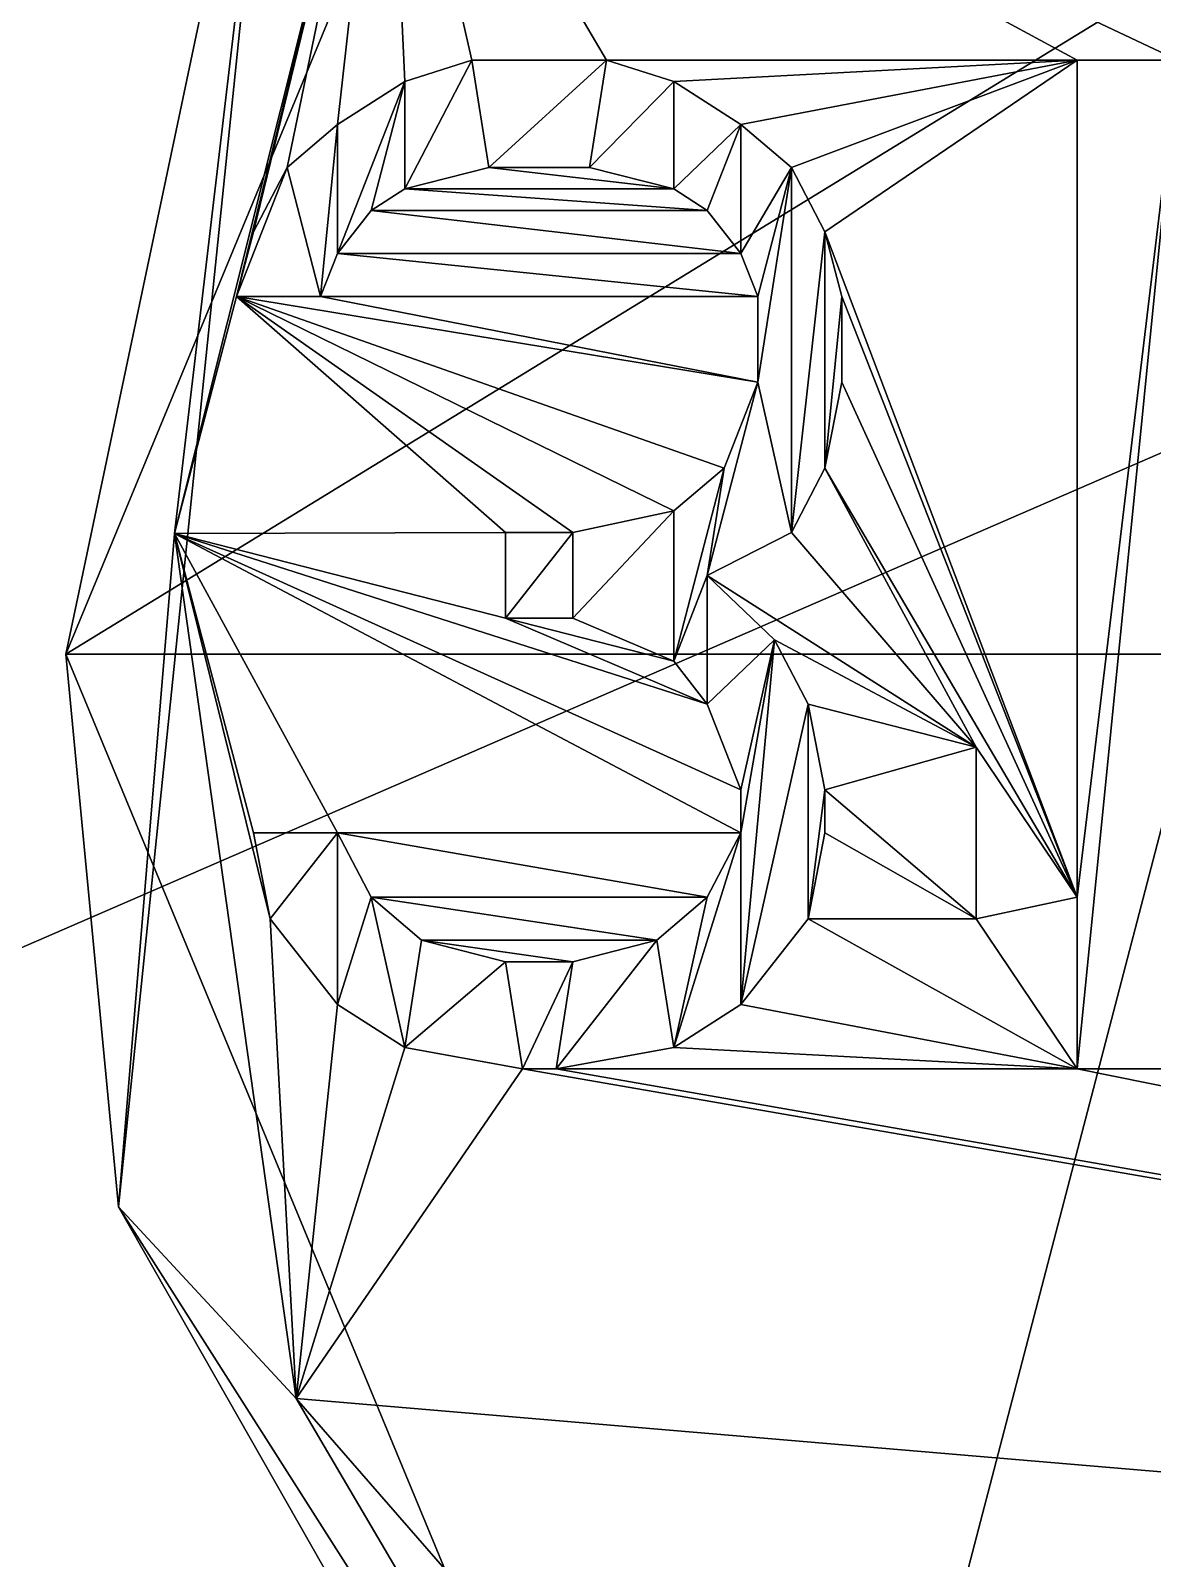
# Model space of a CAD drawing. Header units: millimetres. Extents: x -228 to 228, y -204 to 237.
# Drawn here: x 32.975 to 34.143, y 69.073 to 70.663 of the extents above; entities that cross this region are included whole.
import ezdxf

# ---------------------------------------------------------------- set-up
doc = ezdxf.new("R2010")
doc.units = ezdxf.units.MM
doc.header["$LTSCALE"] = 127.314815
for name, color, linetype in [('3522', 7, 'CONTINUOUS'), ('3711', 7, 'CONTINUOUS'), ('3712', 7, 'CONTINUOUS'), ('3814', 7, 'CONTINUOUS'), ('3815', 7, 'CONTINUOUS'), ('3893', 7, 'CONTINUOUS'), ('3990', 7, 'CONTINUOUS'), ('3991', 7, 'CONTINUOUS'), ('3992', 7, 'CONTINUOUS'), ('3993', 7, 'CONTINUOUS'), ('3994', 7, 'CONTINUOUS'), ('3995', 7, 'CONTINUOUS'), ('3996', 7, 'CONTINUOUS'), ('3997', 7, 'CONTINUOUS'), ('3998', 7, 'CONTINUOUS'), ('3999', 7, 'CONTINUOUS'), ('4000', 7, 'CONTINUOUS'), ('4001', 7, 'CONTINUOUS'), ('4002', 7, 'CONTINUOUS'), ('4003', 7, 'CONTINUOUS'), ('4004', 7, 'CONTINUOUS'), ('4005', 7, 'CONTINUOUS'), ('4006', 7, 'CONTINUOUS'), ('4007', 7, 'CONTINUOUS'), ('4008', 7, 'CONTINUOUS'), ('4009', 7, 'CONTINUOUS'), ('4010', 7, 'CONTINUOUS'), ('4011', 7, 'CONTINUOUS'), ('4012', 7, 'CONTINUOUS'), ('4013', 7, 'CONTINUOUS'), ('4014', 7, 'CONTINUOUS'), ('4015', 7, 'CONTINUOUS'), ('4016', 7, 'CONTINUOUS'), ('4017', 7, 'CONTINUOUS'), ('4018', 7, 'CONTINUOUS'), ('4019', 7, 'CONTINUOUS'), ('4020', 7, 'CONTINUOUS'), ('4021', 7, 'CONTINUOUS'), ('4022', 7, 'CONTINUOUS'), ('4023', 7, 'CONTINUOUS'), ('4024', 7, 'CONTINUOUS'), ('4025', 7, 'CONTINUOUS'), ('4026', 7, 'CONTINUOUS'), ('4027', 7, 'CONTINUOUS'), ('4028', 7, 'CONTINUOUS'), ('4029', 7, 'CONTINUOUS'), ('4030', 7, 'CONTINUOUS'), ('4031', 7, 'CONTINUOUS'), ('4032', 7, 'CONTINUOUS'), ('4033', 7, 'CONTINUOUS'), ('4034', 7, 'CONTINUOUS'), ('4035', 7, 'CONTINUOUS'), ('4036', 7, 'CONTINUOUS'), ('4037', 7, 'CONTINUOUS'), ('4038', 7, 'CONTINUOUS'), ('4039', 7, 'CONTINUOUS'), ('4040', 7, 'CONTINUOUS'), ('4041', 7, 'CONTINUOUS'), ('4042', 7, 'CONTINUOUS'), ('4043', 7, 'CONTINUOUS'), ('4044', 7, 'CONTINUOUS'), ('4045', 7, 'CONTINUOUS'), ('4046', 7, 'CONTINUOUS'), ('4048', 7, 'CONTINUOUS'), ('4049', 7, 'CONTINUOUS'), ('4050', 7, 'CONTINUOUS'), ('4051', 7, 'CONTINUOUS'), ('4052', 7, 'CONTINUOUS'), ('4053', 7, 'CONTINUOUS'), ('5002', 7, 'CONTINUOUS'), ('5009', 7, 'CONTINUOUS'), ('5278', 7, 'CONTINUOUS')]:
    doc.layers.add(name, color=color, linetype=linetype)

msp = doc.modelspace()

# ---------------------------------------------------------------- linework, layer by layer
at = {"layer": '3522', "color": 5, "linetype": 'Continuous'}
for points in [[(46.4997, 80.5405, 1035.99), (65.7609, 65.7609, 1035.99), (30.7, 78.6011, 1035.99), (46.4997, 80.5405, 1035.99)], [(65.7609, 65.7609, 1035.99), (31.2124, 78.0886, 1035.99), (30.7, 78.6011, 1035.99), (65.7609, 65.7609, 1035.99)], [(65.7609, 65.7609, 1035.99), (31.4, 77.3886, 1035.99), (31.2124, 78.0886, 1035.99), (65.7609, 65.7609, 1035.99)], [(65.7609, 65.7609, 1035.99), (31.2124, 76.6886, 1035.99), (31.4, 77.3886, 1035.99), (65.7609, 65.7609, 1035.99)], [(65.7609, 65.7609, 1035.99), (30.7, 76.1762, 1035.99), (31.2124, 76.6886, 1035.99), (65.7609, 65.7609, 1035.99)], [(29.3, 76.1762, 1035.99), (65.7609, 65.7609, 1035.99), (24.7553, 61.1815, 1035.99), (29.3, 76.1762, 1035.99)], [(65.7609, 65.7609, 1035.99), (29.3, 76.1762, 1035.99), (30, 75.9886, 1035.99), (65.7609, 65.7609, 1035.99)], [(65.7609, 65.7609, 1035.99), (30, 75.9886, 1035.99), (30.7, 76.1762, 1035.99), (65.7609, 65.7609, 1035.99)]]:
    msp.add_3dface(points, dxfattribs=at)
at = {"layer": '3711', "color": 31, "linetype": 'Continuous', "true_color": 0xffba87}
for points in [[(33.7409, 71.7734, 1081.19), (33.0122, 70.0143, 1081.19), (34.8499, 71.14, 1081.19), (33.7409, 71.7734, 1081.19)], [(34.8499, 71.14, 1081.19), (33.0122, 70.0143, 1081.19), (34.2, 70.0143, 1081.19), (34.8499, 71.14, 1081.19)], [(33.0122, 70.0143, 1081.19), (33.7409, 68.2552, 1081.19), (34.2, 70.0143, 1081.19), (33.0122, 70.0143, 1081.19)], [(34.2, 70.0143, 1081.19), (33.7409, 68.2552, 1081.19), (34.8499, 68.8885, 1081.19), (34.2, 70.0143, 1081.19)]]:
    msp.add_3dface(points, dxfattribs=at)
at = {"layer": '3712', "color": 31, "linetype": 'Continuous', "true_color": 0xffba87}
for points in [[(33.1255, 70.1397, 1073.49), (33.3461, 71.0215, 1073.49), (33.19, 70.3866, 1073.49), (33.1255, 70.1397, 1073.49)], [(33.19, 70.3866, 1073.49), (33.3461, 71.0215, 1073.49), (33.2075, 70.4537, 1073.49), (33.19, 70.3866, 1073.49)], [(33.2075, 70.4537, 1073.49), (33.3461, 71.0215, 1073.49), (33.2425, 70.5207, 1073.49), (33.2075, 70.4537, 1073.49)], [(33.2425, 70.5207, 1073.49), (33.3461, 71.0215, 1073.49), (33.295, 70.5654, 1073.49), (33.2425, 70.5207, 1073.49)], [(33.295, 70.5654, 1073.49), (33.3461, 71.0215, 1073.49), (33.365, 70.6101, 1073.49), (33.295, 70.5654, 1073.49)], [(33.3461, 71.0215, 1073.49), (37.6628, 71.0024, 1073.49), (37.915, 70.6324, 1073.49), (33.3461, 71.0215, 1073.49)], [(33.365, 70.6101, 1073.49), (33.3461, 71.0215, 1073.49), (33.435, 70.6324, 1073.49), (33.365, 70.6101, 1073.49)], [(33.435, 70.6324, 1073.49), (33.3461, 71.0215, 1073.49), (33.575, 70.6324, 1073.49), (33.435, 70.6324, 1073.49)], [(33.575, 70.6324, 1073.49), (33.3461, 71.0215, 1073.49), (34.065, 70.6324, 1073.49), (33.575, 70.6324, 1073.49)], [(33.3461, 71.0215, 1073.49), (34.17, 70.6324, 1073.49), (34.065, 70.6324, 1073.49), (33.3461, 71.0215, 1073.49)], [(34.17, 70.6324, 1073.49), (33.3461, 71.0215, 1073.49), (34.59, 70.6324, 1073.49), (34.17, 70.6324, 1073.49)], [(34.59, 70.6324, 1073.49), (33.3461, 71.0215, 1073.49), (34.6775, 70.6324, 1073.49), (34.59, 70.6324, 1073.49)], [(34.6775, 70.6324, 1073.49), (33.3461, 71.0215, 1073.49), (35.395, 70.6324, 1073.49), (34.6775, 70.6324, 1073.49)], [(35.395, 70.6324, 1073.49), (33.3461, 71.0215, 1073.49), (36.1125, 70.6324, 1073.49), (35.395, 70.6324, 1073.49)], [(36.1125, 70.6324, 1073.49), (33.3461, 71.0215, 1073.49), (36.2175, 70.6324, 1073.49), (36.1125, 70.6324, 1073.49)], [(36.2175, 70.6324, 1073.49), (33.3461, 71.0215, 1073.49), (36.9, 70.6324, 1073.49), (36.2175, 70.6324, 1073.49)], [(36.9, 70.6324, 1073.49), (33.3461, 71.0215, 1073.49), (36.97, 70.6324, 1073.49), (36.9, 70.6324, 1073.49)], [(36.97, 70.6324, 1073.49), (33.3461, 71.0215, 1073.49), (37.81, 70.6324, 1073.49), (36.97, 70.6324, 1073.49)], [(37.81, 70.6324, 1073.49), (33.3461, 71.0215, 1073.49), (37.915, 70.6324, 1073.49), (37.81, 70.6324, 1073.49)], [(33.645, 70.6101, 1073.49), (33.575, 70.6324, 1073.49), (34.065, 70.6324, 1073.49), (33.645, 70.6101, 1073.49)], [(33.715, 70.5654, 1073.49), (33.645, 70.6101, 1073.49), (34.065, 70.6324, 1073.49), (33.715, 70.5654, 1073.49)], [(33.7675, 70.5207, 1073.49), (33.715, 70.5654, 1073.49), (34.065, 70.6324, 1073.49), (33.7675, 70.5207, 1073.49)], [(33.8025, 70.4537, 1073.49), (33.7675, 70.5207, 1073.49), (34.065, 70.6324, 1073.49), (33.8025, 70.4537, 1073.49)], [(34.065, 69.7611, 1073.49), (33.8025, 70.4537, 1073.49), (34.065, 70.6324, 1073.49), (34.065, 69.7611, 1073.49)], [(33.4525, 70.5207, 1073.49), (33.645, 70.4984, 1073.49), (33.365, 70.4984, 1073.49), (33.4525, 70.5207, 1073.49)], [(33.5575, 70.5207, 1073.49), (33.645, 70.4984, 1073.49), (33.4525, 70.5207, 1073.49), (33.5575, 70.5207, 1073.49)], [(33.365, 70.4984, 1073.49), (33.68, 70.476, 1073.49), (33.33, 70.476, 1073.49), (33.365, 70.4984, 1073.49)], [(33.645, 70.4984, 1073.49), (33.68, 70.476, 1073.49), (33.365, 70.4984, 1073.49), (33.645, 70.4984, 1073.49)], [(33.33, 70.476, 1073.49), (33.715, 70.4313, 1073.49), (33.295, 70.4313, 1073.49), (33.33, 70.476, 1073.49)], [(33.68, 70.476, 1073.49), (33.715, 70.4313, 1073.49), (33.33, 70.476, 1073.49), (33.68, 70.476, 1073.49)], [(33.82, 70.3866, 1073.49), (33.8025, 70.4537, 1073.49), (34.065, 69.7611, 1073.49), (33.82, 70.3866, 1073.49)], [(33.295, 70.4313, 1073.49), (33.7325, 70.3866, 1073.49), (33.2775, 70.3866, 1073.49), (33.295, 70.4313, 1073.49)], [(33.715, 70.4313, 1073.49), (33.7325, 70.3866, 1073.49), (33.295, 70.4313, 1073.49), (33.715, 70.4313, 1073.49)], [(33.47, 70.1409, 1073.49), (33.1255, 70.1397, 1073.49), (33.19, 70.3866, 1073.49), (33.47, 70.1409, 1073.49)], [(33.54, 70.1409, 1073.49), (33.47, 70.1409, 1073.49), (33.19, 70.3866, 1073.49), (33.54, 70.1409, 1073.49)], [(33.645, 70.1632, 1073.49), (33.54, 70.1409, 1073.49), (33.19, 70.3866, 1073.49), (33.645, 70.1632, 1073.49)], [(33.6975, 70.2079, 1073.49), (33.645, 70.1632, 1073.49), (33.19, 70.3866, 1073.49), (33.6975, 70.2079, 1073.49)], [(33.7325, 70.2973, 1073.49), (33.6975, 70.2079, 1073.49), (33.19, 70.3866, 1073.49), (33.7325, 70.2973, 1073.49)], [(33.2775, 70.3866, 1073.49), (33.7325, 70.2973, 1073.49), (33.19, 70.3866, 1073.49), (33.2775, 70.3866, 1073.49)], [(33.7325, 70.3866, 1073.49), (33.7325, 70.2973, 1073.49), (33.2775, 70.3866, 1073.49), (33.7325, 70.3866, 1073.49)], [(33.82, 70.2973, 1073.49), (33.82, 70.3866, 1073.49), (34.065, 69.7611, 1073.49), (33.82, 70.2973, 1073.49)], [(33.8025, 70.2079, 1073.49), (33.82, 70.2973, 1073.49), (34.065, 69.7611, 1073.49), (33.8025, 70.2079, 1073.49)], [(33.7675, 70.1409, 1073.49), (33.8025, 70.2079, 1073.49), (33.96, 69.9175, 1073.49), (33.7675, 70.1409, 1073.49)], [(33.96, 69.9175, 1073.49), (33.8025, 70.2079, 1073.49), (34.065, 69.7611, 1073.49), (33.96, 69.9175, 1073.49)], [(33.47, 70.0515, 1073.49), (33.1255, 70.1397, 1073.49), (33.47, 70.1409, 1073.49), (33.47, 70.0515, 1073.49)], [(33.2521, 69.2393, 1073.49), (33.1255, 70.1397, 1073.49), (33.225, 69.7388, 1073.49), (33.2521, 69.2393, 1073.49)], [(33.225, 69.7388, 1073.49), (33.1255, 70.1397, 1073.49), (33.2075, 69.8281, 1073.49), (33.225, 69.7388, 1073.49)], [(33.2075, 69.8281, 1073.49), (33.1255, 70.1397, 1073.49), (33.295, 69.8281, 1073.49), (33.2075, 69.8281, 1073.49)], [(33.295, 69.8281, 1073.49), (33.1255, 70.1397, 1073.49), (33.715, 69.8281, 1073.49), (33.295, 69.8281, 1073.49)], [(33.715, 69.8281, 1073.49), (33.1255, 70.1397, 1073.49), (33.715, 69.8728, 1073.49), (33.715, 69.8281, 1073.49)], [(33.715, 69.8728, 1073.49), (33.1255, 70.1397, 1073.49), (33.68, 69.9622, 1073.49), (33.715, 69.8728, 1073.49)], [(33.68, 69.9622, 1073.49), (33.1255, 70.1397, 1073.49), (33.47, 70.0515, 1073.49), (33.68, 69.9622, 1073.49)], [(33.68, 70.0962, 1073.49), (33.7675, 70.1409, 1073.49), (33.96, 69.9175, 1073.49), (33.68, 70.0962, 1073.49)], [(33.75, 70.0292, 1073.49), (33.68, 70.0962, 1073.49), (33.96, 69.9175, 1073.49), (33.75, 70.0292, 1073.49)], [(33.645, 70.0069, 1073.49), (33.68, 69.9622, 1073.49), (33.47, 70.0515, 1073.49), (33.645, 70.0069, 1073.49)], [(33.54, 70.0515, 1073.49), (33.645, 70.0069, 1073.49), (33.47, 70.0515, 1073.49), (33.54, 70.0515, 1073.49)], [(33.785, 69.9622, 1073.49), (33.75, 70.0292, 1073.49), (33.96, 69.9175, 1073.49), (33.785, 69.9622, 1073.49)], [(33.8025, 69.8728, 1073.49), (33.785, 69.9622, 1073.49), (33.96, 69.9175, 1073.49), (33.8025, 69.8728, 1073.49)], [(33.96, 69.7388, 1073.49), (33.8025, 69.8728, 1073.49), (33.96, 69.9175, 1073.49), (33.96, 69.7388, 1073.49)], [(33.8025, 69.8281, 1073.49), (33.8025, 69.8728, 1073.49), (33.96, 69.7388, 1073.49), (33.8025, 69.8281, 1073.49)], [(33.33, 69.7611, 1073.49), (33.295, 69.8281, 1073.49), (33.68, 69.7611, 1073.49), (33.33, 69.7611, 1073.49)], [(33.68, 69.7611, 1073.49), (33.295, 69.8281, 1073.49), (33.715, 69.8281, 1073.49), (33.68, 69.7611, 1073.49)], [(33.785, 69.7388, 1073.49), (33.8025, 69.8281, 1073.49), (33.96, 69.7388, 1073.49), (33.785, 69.7388, 1073.49)], [(33.3825, 69.7164, 1073.49), (33.33, 69.7611, 1073.49), (33.6275, 69.7164, 1073.49), (33.3825, 69.7164, 1073.49)], [(33.6275, 69.7164, 1073.49), (33.33, 69.7611, 1073.49), (33.68, 69.7611, 1073.49), (33.6275, 69.7164, 1073.49)], [(33.295, 69.6494, 1073.49), (33.2521, 69.2393, 1073.49), (33.225, 69.7388, 1073.49), (33.295, 69.6494, 1073.49)], [(33.715, 69.6494, 1073.49), (33.785, 69.7388, 1073.49), (34.065, 69.5824, 1073.49), (33.715, 69.6494, 1073.49)], [(34.065, 69.5824, 1073.49), (33.785, 69.7388, 1073.49), (33.96, 69.7388, 1073.49), (34.065, 69.5824, 1073.49)], [(33.47, 69.6941, 1073.49), (33.3825, 69.7164, 1073.49), (33.54, 69.6941, 1073.49), (33.47, 69.6941, 1073.49)], [(33.54, 69.6941, 1073.49), (33.3825, 69.7164, 1073.49), (33.6275, 69.7164, 1073.49), (33.54, 69.6941, 1073.49)], [(33.365, 69.6047, 1073.49), (33.2521, 69.2393, 1073.49), (33.295, 69.6494, 1073.49), (33.365, 69.6047, 1073.49)], [(33.645, 69.6047, 1073.49), (33.715, 69.6494, 1073.49), (34.065, 69.5824, 1073.49), (33.645, 69.6047, 1073.49)], [(33.4875, 69.5824, 1073.49), (33.2521, 69.2393, 1073.49), (33.365, 69.6047, 1073.49), (33.4875, 69.5824, 1073.49)], [(33.5225, 69.5824, 1073.49), (33.645, 69.6047, 1073.49), (34.065, 69.5824, 1073.49), (33.5225, 69.5824, 1073.49)], [(37.5855, 68.872, 1073.49), (33.2521, 69.2393, 1073.49), (33.4875, 69.5824, 1073.49), (37.5855, 68.872, 1073.49)], [(33.5225, 69.5824, 1073.49), (37.5855, 68.872, 1073.49), (33.4875, 69.5824, 1073.49), (33.5225, 69.5824, 1073.49)], [(37.5855, 68.872, 1073.49), (33.5225, 69.5824, 1073.49), (34.065, 69.5824, 1073.49), (37.5855, 68.872, 1073.49)], [(34.17, 69.5824, 1073.49), (37.5855, 68.872, 1073.49), (34.065, 69.5824, 1073.49), (34.17, 69.5824, 1073.49)], [(37.5855, 68.872, 1073.49), (34.4245, 67.8936, 1073.49), (33.2521, 69.2393, 1073.49), (37.5855, 68.872, 1073.49)]]:
    msp.add_3dface(points, dxfattribs=at)
at = {"layer": '3814', "color": 31, "linetype": 'Continuous', "true_color": 0xffba87}
for points in [[(33.2354, 71.0733, 1080.49), (33.1255, 70.1397, 1073.49), (33.0671, 69.439, 1080.49), (33.2354, 71.0733, 1080.49)], [(33.3461, 71.0215, 1073.49), (33.1255, 70.1397, 1073.49), (33.2354, 71.0733, 1080.49), (33.3461, 71.0215, 1073.49)], [(33.1255, 70.1397, 1073.49), (33.2521, 69.2393, 1073.49), (33.0671, 69.439, 1080.49), (33.1255, 70.1397, 1073.49)], [(33.0671, 69.439, 1080.49), (33.2521, 69.2393, 1073.49), (33.9483, 68.0541, 1080.49), (33.0671, 69.439, 1080.49)], [(33.2521, 69.2393, 1073.49), (34.4245, 67.8936, 1073.49), (33.9483, 68.0541, 1080.49), (33.2521, 69.2393, 1073.49)]]:
    msp.add_3dface(points, dxfattribs=at)
at = {"layer": '3815', "color": 31, "linetype": 'Continuous', "true_color": 0xffba87}
for points in [[(33.2354, 71.0733, 1080.49), (33.0122, 70.0143, 1081.19), (33.7409, 71.7734, 1081.19), (33.2354, 71.0733, 1080.49)], [(33.2354, 71.0733, 1080.49), (33.0671, 69.439, 1080.49), (33.0122, 70.0143, 1081.19), (33.2354, 71.0733, 1080.49)], [(33.0671, 69.439, 1080.49), (33.7409, 68.2552, 1081.19), (33.0122, 70.0143, 1081.19), (33.0671, 69.439, 1080.49)], [(33.0671, 69.439, 1080.49), (33.9483, 68.0541, 1080.49), (33.7409, 68.2552, 1081.19), (33.0671, 69.439, 1080.49)]]:
    msp.add_3dface(points, dxfattribs=at)
at = {"layer": '3893', "color": 31, "linetype": 'Continuous', "true_color": 0xffba87}
for points in [[(33.365, 70.6101, 1073.34), (33.435, 70.6324, 1073.34), (33.365, 70.4984, 1073.34), (33.365, 70.6101, 1073.34)], [(33.365, 70.4984, 1073.34), (33.435, 70.6324, 1073.34), (33.4525, 70.5207, 1073.34), (33.365, 70.4984, 1073.34)], [(33.435, 70.6324, 1073.34), (33.575, 70.6324, 1073.34), (33.4525, 70.5207, 1073.34), (33.435, 70.6324, 1073.34)], [(33.4525, 70.5207, 1073.34), (33.575, 70.6324, 1073.34), (33.5575, 70.5207, 1073.34), (33.4525, 70.5207, 1073.34)], [(33.575, 70.6324, 1073.34), (33.645, 70.6101, 1073.34), (33.5575, 70.5207, 1073.34), (33.575, 70.6324, 1073.34)], [(34.065, 70.6324, 1073.34), (34.17, 70.6324, 1073.34), (34.065, 69.7611, 1073.34), (34.065, 70.6324, 1073.34)], [(34.065, 69.7611, 1073.34), (34.17, 70.6324, 1073.34), (34.065, 69.5824, 1073.34), (34.065, 69.7611, 1073.34)], [(34.065, 69.5824, 1073.34), (34.17, 70.6324, 1073.34), (34.17, 69.5824, 1073.34), (34.065, 69.5824, 1073.34)], [(33.295, 70.5654, 1073.34), (33.365, 70.6101, 1073.34), (33.295, 70.4313, 1073.34), (33.295, 70.5654, 1073.34)], [(33.295, 70.4313, 1073.34), (33.365, 70.6101, 1073.34), (33.33, 70.476, 1073.34), (33.295, 70.4313, 1073.34)], [(33.33, 70.476, 1073.34), (33.365, 70.6101, 1073.34), (33.365, 70.4984, 1073.34), (33.33, 70.476, 1073.34)], [(33.5575, 70.5207, 1073.34), (33.645, 70.6101, 1073.34), (33.645, 70.4984, 1073.34), (33.5575, 70.5207, 1073.34)], [(33.645, 70.6101, 1073.34), (33.715, 70.5654, 1073.34), (33.645, 70.4984, 1073.34), (33.645, 70.6101, 1073.34)], [(33.2425, 70.5207, 1073.34), (33.295, 70.5654, 1073.34), (33.2775, 70.3866, 1073.34), (33.2425, 70.5207, 1073.34)], [(33.2775, 70.3866, 1073.34), (33.295, 70.5654, 1073.34), (33.295, 70.4313, 1073.34), (33.2775, 70.3866, 1073.34)], [(33.645, 70.4984, 1073.34), (33.715, 70.5654, 1073.34), (33.68, 70.476, 1073.34), (33.645, 70.4984, 1073.34)], [(33.68, 70.476, 1073.34), (33.715, 70.5654, 1073.34), (33.715, 70.4313, 1073.34), (33.68, 70.476, 1073.34)], [(33.715, 70.5654, 1073.34), (33.7675, 70.5207, 1073.34), (33.715, 70.4313, 1073.34), (33.715, 70.5654, 1073.34)], [(33.2075, 70.4537, 1073.34), (33.2425, 70.5207, 1073.34), (33.19, 70.3866, 1073.34), (33.2075, 70.4537, 1073.34)], [(33.19, 70.3866, 1073.34), (33.2425, 70.5207, 1073.34), (33.2775, 70.3866, 1073.34), (33.19, 70.3866, 1073.34)], [(33.715, 70.4313, 1073.34), (33.7675, 70.5207, 1073.34), (33.7325, 70.3866, 1073.34), (33.715, 70.4313, 1073.34)], [(33.7325, 70.3866, 1073.34), (33.7675, 70.5207, 1073.34), (33.7325, 70.2973, 1073.34), (33.7325, 70.3866, 1073.34)], [(33.7325, 70.2973, 1073.34), (33.7675, 70.5207, 1073.34), (33.7675, 70.1409, 1073.34), (33.7325, 70.2973, 1073.34)], [(33.7675, 70.1409, 1073.34), (33.7675, 70.5207, 1073.34), (33.8025, 70.4537, 1073.34), (33.7675, 70.1409, 1073.34)], [(33.8025, 70.2079, 1073.34), (33.7675, 70.1409, 1073.34), (33.8025, 70.4537, 1073.34), (33.8025, 70.2079, 1073.34)], [(33.82, 70.3866, 1073.34), (33.8025, 70.2079, 1073.34), (33.8025, 70.4537, 1073.34), (33.82, 70.3866, 1073.34)], [(33.82, 70.2973, 1073.34), (33.8025, 70.2079, 1073.34), (33.82, 70.3866, 1073.34), (33.82, 70.2973, 1073.34)], [(33.6975, 70.2079, 1073.34), (33.7325, 70.2973, 1073.34), (33.68, 70.0962, 1073.34), (33.6975, 70.2079, 1073.34)], [(33.68, 70.0962, 1073.34), (33.7325, 70.2973, 1073.34), (33.7675, 70.1409, 1073.34), (33.68, 70.0962, 1073.34)], [(33.645, 70.1632, 1073.34), (33.6975, 70.2079, 1073.34), (33.645, 70.0069, 1073.34), (33.645, 70.1632, 1073.34)], [(33.645, 70.0069, 1073.34), (33.6975, 70.2079, 1073.34), (33.68, 70.0962, 1073.34), (33.645, 70.0069, 1073.34)], [(33.54, 70.1409, 1073.34), (33.645, 70.1632, 1073.34), (33.54, 70.0515, 1073.34), (33.54, 70.1409, 1073.34)], [(33.54, 70.0515, 1073.34), (33.645, 70.1632, 1073.34), (33.645, 70.0069, 1073.34), (33.54, 70.0515, 1073.34)], [(33.47, 70.1409, 1073.34), (33.54, 70.1409, 1073.34), (33.47, 70.0515, 1073.34), (33.47, 70.1409, 1073.34)], [(33.47, 70.0515, 1073.34), (33.54, 70.1409, 1073.34), (33.54, 70.0515, 1073.34), (33.47, 70.0515, 1073.34)], [(33.68, 69.9622, 1073.34), (33.645, 70.0069, 1073.34), (33.68, 70.0962, 1073.34), (33.68, 69.9622, 1073.34)], [(33.75, 70.0292, 1073.34), (33.68, 69.9622, 1073.34), (33.68, 70.0962, 1073.34), (33.75, 70.0292, 1073.34)], [(33.715, 69.8728, 1073.34), (33.68, 69.9622, 1073.34), (33.75, 70.0292, 1073.34), (33.715, 69.8728, 1073.34)], [(33.715, 69.8281, 1073.34), (33.715, 69.8728, 1073.34), (33.75, 70.0292, 1073.34), (33.715, 69.8281, 1073.34)], [(33.715, 69.6494, 1073.34), (33.715, 69.8281, 1073.34), (33.75, 70.0292, 1073.34), (33.715, 69.6494, 1073.34)], [(33.785, 69.9622, 1073.34), (33.715, 69.6494, 1073.34), (33.75, 70.0292, 1073.34), (33.785, 69.9622, 1073.34)], [(33.785, 69.7388, 1073.34), (33.715, 69.6494, 1073.34), (33.785, 69.9622, 1073.34), (33.785, 69.7388, 1073.34)], [(33.8025, 69.8728, 1073.34), (33.785, 69.7388, 1073.34), (33.785, 69.9622, 1073.34), (33.8025, 69.8728, 1073.34)], [(33.96, 69.9175, 1073.34), (34.065, 69.7611, 1073.34), (33.96, 69.7388, 1073.34), (33.96, 69.9175, 1073.34)], [(33.8025, 69.8281, 1073.34), (33.785, 69.7388, 1073.34), (33.8025, 69.8728, 1073.34), (33.8025, 69.8281, 1073.34)], [(33.2075, 69.8281, 1073.34), (33.295, 69.8281, 1073.34), (33.225, 69.7388, 1073.34), (33.2075, 69.8281, 1073.34)], [(33.225, 69.7388, 1073.34), (33.295, 69.8281, 1073.34), (33.295, 69.6494, 1073.34), (33.225, 69.7388, 1073.34)], [(33.295, 69.8281, 1073.34), (33.33, 69.7611, 1073.34), (33.295, 69.6494, 1073.34), (33.295, 69.8281, 1073.34)], [(33.68, 69.7611, 1073.34), (33.715, 69.8281, 1073.34), (33.645, 69.6047, 1073.34), (33.68, 69.7611, 1073.34)], [(33.645, 69.6047, 1073.34), (33.715, 69.8281, 1073.34), (33.715, 69.6494, 1073.34), (33.645, 69.6047, 1073.34)], [(33.295, 69.6494, 1073.34), (33.33, 69.7611, 1073.34), (33.365, 69.6047, 1073.34), (33.295, 69.6494, 1073.34)], [(33.33, 69.7611, 1073.34), (33.3825, 69.7164, 1073.34), (33.365, 69.6047, 1073.34), (33.33, 69.7611, 1073.34)], [(33.6275, 69.7164, 1073.34), (33.68, 69.7611, 1073.34), (33.645, 69.6047, 1073.34), (33.6275, 69.7164, 1073.34)], [(33.96, 69.7388, 1073.34), (34.065, 69.7611, 1073.34), (34.065, 69.5824, 1073.34), (33.96, 69.7388, 1073.34)], [(33.3825, 69.7164, 1073.34), (33.47, 69.6941, 1073.34), (33.365, 69.6047, 1073.34), (33.3825, 69.7164, 1073.34)], [(33.54, 69.6941, 1073.34), (33.6275, 69.7164, 1073.34), (33.5225, 69.5824, 1073.34), (33.54, 69.6941, 1073.34)], [(33.5225, 69.5824, 1073.34), (33.6275, 69.7164, 1073.34), (33.645, 69.6047, 1073.34), (33.5225, 69.5824, 1073.34)], [(33.365, 69.6047, 1073.34), (33.47, 69.6941, 1073.34), (33.4875, 69.5824, 1073.34), (33.365, 69.6047, 1073.34)], [(33.47, 69.6941, 1073.34), (33.54, 69.6941, 1073.34), (33.4875, 69.5824, 1073.34), (33.47, 69.6941, 1073.34)], [(33.4875, 69.5824, 1073.34), (33.54, 69.6941, 1073.34), (33.5225, 69.5824, 1073.34), (33.4875, 69.5824, 1073.34)]]:
    msp.add_3dface(points, dxfattribs=at)
at = {"layer": '3990', "color": 31, "linetype": 'Continuous', "true_color": 0xffba87}
for points in [[(33.7675, 70.5207, 1073.49), (33.8025, 70.4537, 1073.49), (33.8025, 70.4537, 1073.34), (33.7675, 70.5207, 1073.49)], [(33.7675, 70.5207, 1073.34), (33.7675, 70.5207, 1073.49), (33.8025, 70.4537, 1073.34), (33.7675, 70.5207, 1073.34)]]:
    msp.add_3dface(points, dxfattribs=at)
at = {"layer": '3991', "color": 31, "linetype": 'Continuous', "true_color": 0xffba87}
for points in [[(33.8025, 70.4537, 1073.49), (33.82, 70.3866, 1073.49), (33.82, 70.3866, 1073.34), (33.8025, 70.4537, 1073.49)], [(33.8025, 70.4537, 1073.49), (33.82, 70.3866, 1073.34), (33.8025, 70.4537, 1073.34), (33.8025, 70.4537, 1073.49)]]:
    msp.add_3dface(points, dxfattribs=at)
at = {"layer": '3992', "color": 31, "linetype": 'Continuous', "true_color": 0xffba87}
for points in [[(33.82, 70.3866, 1073.49), (33.82, 70.2973, 1073.49), (33.82, 70.2973, 1073.34), (33.82, 70.3866, 1073.49)], [(33.82, 70.3866, 1073.49), (33.82, 70.2973, 1073.34), (33.82, 70.3866, 1073.34), (33.82, 70.3866, 1073.49)]]:
    msp.add_3dface(points, dxfattribs=at)
at = {"layer": '3993', "color": 31, "linetype": 'Continuous', "true_color": 0xffba87}
for points in [[(33.82, 70.2973, 1073.49), (33.8025, 70.2079, 1073.49), (33.8025, 70.2079, 1073.34), (33.82, 70.2973, 1073.49)], [(33.82, 70.2973, 1073.49), (33.8025, 70.2079, 1073.34), (33.82, 70.2973, 1073.34), (33.82, 70.2973, 1073.49)]]:
    msp.add_3dface(points, dxfattribs=at)
at = {"layer": '3994', "color": 31, "linetype": 'Continuous', "true_color": 0xffba87}
for points in [[(33.8025, 70.2079, 1073.49), (33.7675, 70.1409, 1073.49), (33.7675, 70.1409, 1073.34), (33.8025, 70.2079, 1073.49)], [(33.8025, 70.2079, 1073.49), (33.7675, 70.1409, 1073.34), (33.8025, 70.2079, 1073.34), (33.8025, 70.2079, 1073.49)]]:
    msp.add_3dface(points, dxfattribs=at)
at = {"layer": '3995', "color": 31, "linetype": 'Continuous', "true_color": 0xffba87}
for points in [[(33.7675, 70.1409, 1073.49), (33.68, 70.0962, 1073.49), (33.68, 70.0962, 1073.34), (33.7675, 70.1409, 1073.49)], [(33.7675, 70.1409, 1073.49), (33.68, 70.0962, 1073.34), (33.7675, 70.1409, 1073.34), (33.7675, 70.1409, 1073.49)]]:
    msp.add_3dface(points, dxfattribs=at)
at = {"layer": '3996', "color": 31, "linetype": 'Continuous', "true_color": 0xffba87}
for points in [[(33.68, 70.0962, 1073.49), (33.75, 70.0292, 1073.49), (33.75, 70.0292, 1073.34), (33.68, 70.0962, 1073.49)], [(33.68, 70.0962, 1073.49), (33.75, 70.0292, 1073.34), (33.68, 70.0962, 1073.34), (33.68, 70.0962, 1073.49)]]:
    msp.add_3dface(points, dxfattribs=at)
at = {"layer": '3997', "color": 31, "linetype": 'Continuous', "true_color": 0xffba87}
for points in [[(33.75, 70.0292, 1073.49), (33.785, 69.9622, 1073.49), (33.785, 69.9622, 1073.34), (33.75, 70.0292, 1073.49)], [(33.75, 70.0292, 1073.49), (33.785, 69.9622, 1073.34), (33.75, 70.0292, 1073.34), (33.75, 70.0292, 1073.49)]]:
    msp.add_3dface(points, dxfattribs=at)
at = {"layer": '3998', "color": 31, "linetype": 'Continuous', "true_color": 0xffba87}
for points in [[(33.785, 69.9622, 1073.49), (33.8025, 69.8728, 1073.49), (33.8025, 69.8728, 1073.34), (33.785, 69.9622, 1073.49)], [(33.785, 69.9622, 1073.49), (33.8025, 69.8728, 1073.34), (33.785, 69.9622, 1073.34), (33.785, 69.9622, 1073.49)]]:
    msp.add_3dface(points, dxfattribs=at)
at = {"layer": '3999', "color": 31, "linetype": 'Continuous', "true_color": 0xffba87}
for points in [[(33.8025, 69.8728, 1073.49), (33.8025, 69.8281, 1073.49), (33.8025, 69.8281, 1073.34), (33.8025, 69.8728, 1073.49)], [(33.8025, 69.8728, 1073.49), (33.8025, 69.8281, 1073.34), (33.8025, 69.8728, 1073.34), (33.8025, 69.8728, 1073.49)]]:
    msp.add_3dface(points, dxfattribs=at)
at = {"layer": '4000', "color": 31, "linetype": 'Continuous', "true_color": 0xffba87}
for points in [[(33.8025, 69.8281, 1073.49), (33.785, 69.7388, 1073.49), (33.785, 69.7388, 1073.34), (33.8025, 69.8281, 1073.49)], [(33.8025, 69.8281, 1073.49), (33.785, 69.7388, 1073.34), (33.8025, 69.8281, 1073.34), (33.8025, 69.8281, 1073.49)]]:
    msp.add_3dface(points, dxfattribs=at)
at = {"layer": '4001', "color": 31, "linetype": 'Continuous', "true_color": 0xffba87}
for points in [[(33.785, 69.7388, 1073.49), (33.715, 69.6494, 1073.49), (33.715, 69.6494, 1073.34), (33.785, 69.7388, 1073.49)], [(33.785, 69.7388, 1073.49), (33.715, 69.6494, 1073.34), (33.785, 69.7388, 1073.34), (33.785, 69.7388, 1073.49)]]:
    msp.add_3dface(points, dxfattribs=at)
at = {"layer": '4002', "color": 31, "linetype": 'Continuous', "true_color": 0xffba87}
for points in [[(33.715, 69.6494, 1073.49), (33.645, 69.6047, 1073.49), (33.645, 69.6047, 1073.34), (33.715, 69.6494, 1073.49)], [(33.715, 69.6494, 1073.49), (33.645, 69.6047, 1073.34), (33.715, 69.6494, 1073.34), (33.715, 69.6494, 1073.49)]]:
    msp.add_3dface(points, dxfattribs=at)
at = {"layer": '4003', "color": 31, "linetype": 'Continuous', "true_color": 0xffba87}
for points in [[(33.645, 69.6047, 1073.49), (33.5225, 69.5824, 1073.49), (33.5225, 69.5824, 1073.34), (33.645, 69.6047, 1073.49)], [(33.645, 69.6047, 1073.49), (33.5225, 69.5824, 1073.34), (33.645, 69.6047, 1073.34), (33.645, 69.6047, 1073.49)]]:
    msp.add_3dface(points, dxfattribs=at)
at = {"layer": '4004', "color": 31, "linetype": 'Continuous', "true_color": 0xffba87}
for points in [[(33.5225, 69.5824, 1073.49), (33.4875, 69.5824, 1073.49), (33.4875, 69.5824, 1073.34), (33.5225, 69.5824, 1073.49)], [(33.5225, 69.5824, 1073.49), (33.4875, 69.5824, 1073.34), (33.5225, 69.5824, 1073.34), (33.5225, 69.5824, 1073.49)]]:
    msp.add_3dface(points, dxfattribs=at)
at = {"layer": '4005', "color": 31, "linetype": 'Continuous', "true_color": 0xffba87}
for points in [[(33.4875, 69.5824, 1073.49), (33.365, 69.6047, 1073.49), (33.365, 69.6047, 1073.34), (33.4875, 69.5824, 1073.49)], [(33.4875, 69.5824, 1073.49), (33.365, 69.6047, 1073.34), (33.4875, 69.5824, 1073.34), (33.4875, 69.5824, 1073.49)]]:
    msp.add_3dface(points, dxfattribs=at)
at = {"layer": '4006', "color": 31, "linetype": 'Continuous', "true_color": 0xffba87}
for points in [[(33.365, 69.6047, 1073.49), (33.295, 69.6494, 1073.49), (33.295, 69.6494, 1073.34), (33.365, 69.6047, 1073.49)], [(33.365, 69.6047, 1073.49), (33.295, 69.6494, 1073.34), (33.365, 69.6047, 1073.34), (33.365, 69.6047, 1073.49)]]:
    msp.add_3dface(points, dxfattribs=at)
at = {"layer": '4007', "color": 31, "linetype": 'Continuous', "true_color": 0xffba87}
for points in [[(33.295, 69.6494, 1073.49), (33.225, 69.7388, 1073.49), (33.225, 69.7388, 1073.34), (33.295, 69.6494, 1073.49)], [(33.295, 69.6494, 1073.49), (33.225, 69.7388, 1073.34), (33.295, 69.6494, 1073.34), (33.295, 69.6494, 1073.49)]]:
    msp.add_3dface(points, dxfattribs=at)
at = {"layer": '4008', "color": 31, "linetype": 'Continuous', "true_color": 0xffba87}
for points in [[(33.225, 69.7388, 1073.49), (33.2075, 69.8281, 1073.49), (33.2075, 69.8281, 1073.34), (33.225, 69.7388, 1073.49)], [(33.225, 69.7388, 1073.49), (33.2075, 69.8281, 1073.34), (33.225, 69.7388, 1073.34), (33.225, 69.7388, 1073.49)]]:
    msp.add_3dface(points, dxfattribs=at)
at = {"layer": '4009', "color": 31, "linetype": 'Continuous', "true_color": 0xffba87}
for points in [[(33.2075, 69.8281, 1073.49), (33.295, 69.8281, 1073.49), (33.295, 69.8281, 1073.34), (33.2075, 69.8281, 1073.49)], [(33.2075, 69.8281, 1073.49), (33.295, 69.8281, 1073.34), (33.2075, 69.8281, 1073.34), (33.2075, 69.8281, 1073.49)]]:
    msp.add_3dface(points, dxfattribs=at)
at = {"layer": '4010', "color": 31, "linetype": 'Continuous', "true_color": 0xffba87}
for points in [[(33.295, 69.8281, 1073.49), (33.33, 69.7611, 1073.49), (33.33, 69.7611, 1073.34), (33.295, 69.8281, 1073.49)], [(33.295, 69.8281, 1073.49), (33.33, 69.7611, 1073.34), (33.295, 69.8281, 1073.34), (33.295, 69.8281, 1073.49)]]:
    msp.add_3dface(points, dxfattribs=at)
at = {"layer": '4011', "color": 31, "linetype": 'Continuous', "true_color": 0xffba87}
for points in [[(33.33, 69.7611, 1073.49), (33.3825, 69.7164, 1073.49), (33.3825, 69.7164, 1073.34), (33.33, 69.7611, 1073.49)], [(33.33, 69.7611, 1073.49), (33.3825, 69.7164, 1073.34), (33.33, 69.7611, 1073.34), (33.33, 69.7611, 1073.49)]]:
    msp.add_3dface(points, dxfattribs=at)
at = {"layer": '4012', "color": 31, "linetype": 'Continuous', "true_color": 0xffba87}
for points in [[(33.3825, 69.7164, 1073.49), (33.47, 69.6941, 1073.49), (33.47, 69.6941, 1073.34), (33.3825, 69.7164, 1073.49)], [(33.3825, 69.7164, 1073.49), (33.47, 69.6941, 1073.34), (33.3825, 69.7164, 1073.34), (33.3825, 69.7164, 1073.49)]]:
    msp.add_3dface(points, dxfattribs=at)
at = {"layer": '4013', "color": 31, "linetype": 'Continuous', "true_color": 0xffba87}
for points in [[(33.47, 69.6941, 1073.49), (33.54, 69.6941, 1073.49), (33.54, 69.6941, 1073.34), (33.47, 69.6941, 1073.49)], [(33.47, 69.6941, 1073.49), (33.54, 69.6941, 1073.34), (33.47, 69.6941, 1073.34), (33.47, 69.6941, 1073.49)]]:
    msp.add_3dface(points, dxfattribs=at)
at = {"layer": '4014', "color": 31, "linetype": 'Continuous', "true_color": 0xffba87}
for points in [[(33.54, 69.6941, 1073.49), (33.6275, 69.7164, 1073.49), (33.6275, 69.7164, 1073.34), (33.54, 69.6941, 1073.49)], [(33.54, 69.6941, 1073.49), (33.6275, 69.7164, 1073.34), (33.54, 69.6941, 1073.34), (33.54, 69.6941, 1073.49)]]:
    msp.add_3dface(points, dxfattribs=at)
at = {"layer": '4015', "color": 31, "linetype": 'Continuous', "true_color": 0xffba87}
for points in [[(33.6275, 69.7164, 1073.49), (33.68, 69.7611, 1073.49), (33.68, 69.7611, 1073.34), (33.6275, 69.7164, 1073.49)], [(33.6275, 69.7164, 1073.49), (33.68, 69.7611, 1073.34), (33.6275, 69.7164, 1073.34), (33.6275, 69.7164, 1073.49)]]:
    msp.add_3dface(points, dxfattribs=at)
at = {"layer": '4016', "color": 31, "linetype": 'Continuous', "true_color": 0xffba87}
for points in [[(33.68, 69.7611, 1073.49), (33.715, 69.8281, 1073.49), (33.715, 69.8281, 1073.34), (33.68, 69.7611, 1073.49)], [(33.68, 69.7611, 1073.49), (33.715, 69.8281, 1073.34), (33.68, 69.7611, 1073.34), (33.68, 69.7611, 1073.49)]]:
    msp.add_3dface(points, dxfattribs=at)
at = {"layer": '4017', "color": 31, "linetype": 'Continuous', "true_color": 0xffba87}
for points in [[(33.715, 69.8281, 1073.49), (33.715, 69.8728, 1073.49), (33.715, 69.8728, 1073.34), (33.715, 69.8281, 1073.49)], [(33.715, 69.8281, 1073.49), (33.715, 69.8728, 1073.34), (33.715, 69.8281, 1073.34), (33.715, 69.8281, 1073.49)]]:
    msp.add_3dface(points, dxfattribs=at)
at = {"layer": '4018', "color": 31, "linetype": 'Continuous', "true_color": 0xffba87}
for points in [[(33.715, 69.8728, 1073.49), (33.68, 69.9622, 1073.49), (33.68, 69.9622, 1073.34), (33.715, 69.8728, 1073.49)], [(33.715, 69.8728, 1073.49), (33.68, 69.9622, 1073.34), (33.715, 69.8728, 1073.34), (33.715, 69.8728, 1073.49)]]:
    msp.add_3dface(points, dxfattribs=at)
at = {"layer": '4019', "color": 31, "linetype": 'Continuous', "true_color": 0xffba87}
for points in [[(33.68, 69.9622, 1073.49), (33.645, 70.0069, 1073.49), (33.645, 70.0069, 1073.34), (33.68, 69.9622, 1073.49)], [(33.68, 69.9622, 1073.49), (33.645, 70.0069, 1073.34), (33.68, 69.9622, 1073.34), (33.68, 69.9622, 1073.49)]]:
    msp.add_3dface(points, dxfattribs=at)
at = {"layer": '4020', "color": 31, "linetype": 'Continuous', "true_color": 0xffba87}
for points in [[(33.645, 70.0069, 1073.49), (33.54, 70.0515, 1073.49), (33.54, 70.0515, 1073.34), (33.645, 70.0069, 1073.49)], [(33.645, 70.0069, 1073.49), (33.54, 70.0515, 1073.34), (33.645, 70.0069, 1073.34), (33.645, 70.0069, 1073.49)]]:
    msp.add_3dface(points, dxfattribs=at)
at = {"layer": '4021', "color": 31, "linetype": 'Continuous', "true_color": 0xffba87}
for points in [[(33.54, 70.0515, 1073.49), (33.47, 70.0515, 1073.49), (33.47, 70.0515, 1073.34), (33.54, 70.0515, 1073.49)], [(33.54, 70.0515, 1073.49), (33.47, 70.0515, 1073.34), (33.54, 70.0515, 1073.34), (33.54, 70.0515, 1073.49)]]:
    msp.add_3dface(points, dxfattribs=at)
at = {"layer": '4022', "color": 31, "linetype": 'Continuous', "true_color": 0xffba87}
for points in [[(33.47, 70.0515, 1073.49), (33.47, 70.1409, 1073.49), (33.47, 70.1409, 1073.34), (33.47, 70.0515, 1073.49)], [(33.47, 70.0515, 1073.49), (33.47, 70.1409, 1073.34), (33.47, 70.0515, 1073.34), (33.47, 70.0515, 1073.49)]]:
    msp.add_3dface(points, dxfattribs=at)
at = {"layer": '4023', "color": 31, "linetype": 'Continuous', "true_color": 0xffba87}
for points in [[(33.47, 70.1409, 1073.49), (33.54, 70.1409, 1073.49), (33.54, 70.1409, 1073.34), (33.47, 70.1409, 1073.49)], [(33.47, 70.1409, 1073.49), (33.54, 70.1409, 1073.34), (33.47, 70.1409, 1073.34), (33.47, 70.1409, 1073.49)]]:
    msp.add_3dface(points, dxfattribs=at)
at = {"layer": '4024', "color": 31, "linetype": 'Continuous', "true_color": 0xffba87}
for points in [[(33.54, 70.1409, 1073.49), (33.645, 70.1632, 1073.49), (33.645, 70.1632, 1073.34), (33.54, 70.1409, 1073.49)], [(33.54, 70.1409, 1073.49), (33.645, 70.1632, 1073.34), (33.54, 70.1409, 1073.34), (33.54, 70.1409, 1073.49)]]:
    msp.add_3dface(points, dxfattribs=at)
at = {"layer": '4025', "color": 31, "linetype": 'Continuous', "true_color": 0xffba87}
for points in [[(33.645, 70.1632, 1073.49), (33.6975, 70.2079, 1073.49), (33.6975, 70.2079, 1073.34), (33.645, 70.1632, 1073.49)], [(33.645, 70.1632, 1073.49), (33.6975, 70.2079, 1073.34), (33.645, 70.1632, 1073.34), (33.645, 70.1632, 1073.49)]]:
    msp.add_3dface(points, dxfattribs=at)
at = {"layer": '4026', "color": 31, "linetype": 'Continuous', "true_color": 0xffba87}
for points in [[(33.6975, 70.2079, 1073.49), (33.7325, 70.2973, 1073.49), (33.7325, 70.2973, 1073.34), (33.6975, 70.2079, 1073.49)], [(33.6975, 70.2079, 1073.49), (33.7325, 70.2973, 1073.34), (33.6975, 70.2079, 1073.34), (33.6975, 70.2079, 1073.49)]]:
    msp.add_3dface(points, dxfattribs=at)
at = {"layer": '4027', "color": 31, "linetype": 'Continuous', "true_color": 0xffba87}
for points in [[(33.7325, 70.2973, 1073.49), (33.7325, 70.3866, 1073.49), (33.7325, 70.3866, 1073.34), (33.7325, 70.2973, 1073.49)], [(33.7325, 70.2973, 1073.49), (33.7325, 70.3866, 1073.34), (33.7325, 70.2973, 1073.34), (33.7325, 70.2973, 1073.49)]]:
    msp.add_3dface(points, dxfattribs=at)
at = {"layer": '4028', "color": 31, "linetype": 'Continuous', "true_color": 0xffba87}
for points in [[(33.7325, 70.3866, 1073.49), (33.715, 70.4313, 1073.49), (33.715, 70.4313, 1073.34), (33.7325, 70.3866, 1073.49)], [(33.7325, 70.3866, 1073.49), (33.715, 70.4313, 1073.34), (33.7325, 70.3866, 1073.34), (33.7325, 70.3866, 1073.49)]]:
    msp.add_3dface(points, dxfattribs=at)
at = {"layer": '4029', "color": 31, "linetype": 'Continuous', "true_color": 0xffba87}
for points in [[(33.715, 70.4313, 1073.49), (33.68, 70.476, 1073.49), (33.68, 70.476, 1073.34), (33.715, 70.4313, 1073.49)], [(33.715, 70.4313, 1073.49), (33.68, 70.476, 1073.34), (33.715, 70.4313, 1073.34), (33.715, 70.4313, 1073.49)]]:
    msp.add_3dface(points, dxfattribs=at)
at = {"layer": '4030', "color": 31, "linetype": 'Continuous', "true_color": 0xffba87}
for points in [[(33.68, 70.476, 1073.49), (33.645, 70.4984, 1073.49), (33.645, 70.4984, 1073.34), (33.68, 70.476, 1073.49)], [(33.68, 70.476, 1073.49), (33.645, 70.4984, 1073.34), (33.68, 70.476, 1073.34), (33.68, 70.476, 1073.49)]]:
    msp.add_3dface(points, dxfattribs=at)
at = {"layer": '4031', "color": 31, "linetype": 'Continuous', "true_color": 0xffba87}
for points in [[(33.645, 70.4984, 1073.49), (33.5575, 70.5207, 1073.49), (33.5575, 70.5207, 1073.34), (33.645, 70.4984, 1073.49)], [(33.645, 70.4984, 1073.49), (33.5575, 70.5207, 1073.34), (33.645, 70.4984, 1073.34), (33.645, 70.4984, 1073.49)]]:
    msp.add_3dface(points, dxfattribs=at)
at = {"layer": '4032', "color": 31, "linetype": 'Continuous', "true_color": 0xffba87}
for points in [[(33.5575, 70.5207, 1073.49), (33.4525, 70.5207, 1073.49), (33.4525, 70.5207, 1073.34), (33.5575, 70.5207, 1073.49)], [(33.5575, 70.5207, 1073.49), (33.4525, 70.5207, 1073.34), (33.5575, 70.5207, 1073.34), (33.5575, 70.5207, 1073.49)]]:
    msp.add_3dface(points, dxfattribs=at)
at = {"layer": '4033', "color": 31, "linetype": 'Continuous', "true_color": 0xffba87}
for points in [[(33.4525, 70.5207, 1073.49), (33.365, 70.4984, 1073.49), (33.365, 70.4984, 1073.34), (33.4525, 70.5207, 1073.49)], [(33.4525, 70.5207, 1073.49), (33.365, 70.4984, 1073.34), (33.4525, 70.5207, 1073.34), (33.4525, 70.5207, 1073.49)]]:
    msp.add_3dface(points, dxfattribs=at)
at = {"layer": '4034', "color": 31, "linetype": 'Continuous', "true_color": 0xffba87}
for points in [[(33.365, 70.4984, 1073.49), (33.33, 70.476, 1073.49), (33.33, 70.476, 1073.34), (33.365, 70.4984, 1073.49)], [(33.365, 70.4984, 1073.49), (33.33, 70.476, 1073.34), (33.365, 70.4984, 1073.34), (33.365, 70.4984, 1073.49)]]:
    msp.add_3dface(points, dxfattribs=at)
at = {"layer": '4035', "color": 31, "linetype": 'Continuous', "true_color": 0xffba87}
for points in [[(33.33, 70.476, 1073.49), (33.295, 70.4313, 1073.49), (33.295, 70.4313, 1073.34), (33.33, 70.476, 1073.49)], [(33.33, 70.476, 1073.49), (33.295, 70.4313, 1073.34), (33.33, 70.476, 1073.34), (33.33, 70.476, 1073.49)]]:
    msp.add_3dface(points, dxfattribs=at)
at = {"layer": '4036', "color": 31, "linetype": 'Continuous', "true_color": 0xffba87}
for points in [[(33.295, 70.4313, 1073.49), (33.2775, 70.3866, 1073.49), (33.2775, 70.3866, 1073.34), (33.295, 70.4313, 1073.49)], [(33.295, 70.4313, 1073.49), (33.2775, 70.3866, 1073.34), (33.295, 70.4313, 1073.34), (33.295, 70.4313, 1073.49)]]:
    msp.add_3dface(points, dxfattribs=at)
at = {"layer": '4037', "color": 31, "linetype": 'Continuous', "true_color": 0xffba87}
for points in [[(33.2775, 70.3866, 1073.49), (33.19, 70.3866, 1073.49), (33.19, 70.3866, 1073.34), (33.2775, 70.3866, 1073.49)], [(33.2775, 70.3866, 1073.49), (33.19, 70.3866, 1073.34), (33.2775, 70.3866, 1073.34), (33.2775, 70.3866, 1073.49)]]:
    msp.add_3dface(points, dxfattribs=at)
at = {"layer": '4038', "color": 31, "linetype": 'Continuous', "true_color": 0xffba87}
for points in [[(33.19, 70.3866, 1073.49), (33.2075, 70.4537, 1073.49), (33.2075, 70.4537, 1073.34), (33.19, 70.3866, 1073.49)], [(33.19, 70.3866, 1073.49), (33.2075, 70.4537, 1073.34), (33.19, 70.3866, 1073.34), (33.19, 70.3866, 1073.49)]]:
    msp.add_3dface(points, dxfattribs=at)
at = {"layer": '4039', "color": 31, "linetype": 'Continuous', "true_color": 0xffba87}
for points in [[(33.2075, 70.4537, 1073.49), (33.2425, 70.5207, 1073.49), (33.2425, 70.5207, 1073.34), (33.2075, 70.4537, 1073.49)], [(33.2075, 70.4537, 1073.49), (33.2425, 70.5207, 1073.34), (33.2075, 70.4537, 1073.34), (33.2075, 70.4537, 1073.49)]]:
    msp.add_3dface(points, dxfattribs=at)
at = {"layer": '4040', "color": 31, "linetype": 'Continuous', "true_color": 0xffba87}
for points in [[(33.2425, 70.5207, 1073.49), (33.295, 70.5654, 1073.49), (33.295, 70.5654, 1073.34), (33.2425, 70.5207, 1073.49)], [(33.2425, 70.5207, 1073.49), (33.295, 70.5654, 1073.34), (33.2425, 70.5207, 1073.34), (33.2425, 70.5207, 1073.49)]]:
    msp.add_3dface(points, dxfattribs=at)
at = {"layer": '4041', "color": 31, "linetype": 'Continuous', "true_color": 0xffba87}
for points in [[(33.295, 70.5654, 1073.49), (33.365, 70.6101, 1073.49), (33.365, 70.6101, 1073.34), (33.295, 70.5654, 1073.49)], [(33.295, 70.5654, 1073.49), (33.365, 70.6101, 1073.34), (33.295, 70.5654, 1073.34), (33.295, 70.5654, 1073.49)]]:
    msp.add_3dface(points, dxfattribs=at)
at = {"layer": '4042', "color": 31, "linetype": 'Continuous', "true_color": 0xffba87}
for points in [[(33.365, 70.6101, 1073.49), (33.435, 70.6324, 1073.49), (33.435, 70.6324, 1073.34), (33.365, 70.6101, 1073.49)], [(33.365, 70.6101, 1073.49), (33.435, 70.6324, 1073.34), (33.365, 70.6101, 1073.34), (33.365, 70.6101, 1073.49)]]:
    msp.add_3dface(points, dxfattribs=at)
at = {"layer": '4043', "color": 31, "linetype": 'Continuous', "true_color": 0xffba87}
for points in [[(33.435, 70.6324, 1073.49), (33.575, 70.6324, 1073.49), (33.575, 70.6324, 1073.34), (33.435, 70.6324, 1073.49)], [(33.435, 70.6324, 1073.49), (33.575, 70.6324, 1073.34), (33.435, 70.6324, 1073.34), (33.435, 70.6324, 1073.49)]]:
    msp.add_3dface(points, dxfattribs=at)
at = {"layer": '4044', "color": 31, "linetype": 'Continuous', "true_color": 0xffba87}
for points in [[(33.575, 70.6324, 1073.49), (33.645, 70.6101, 1073.49), (33.645, 70.6101, 1073.34), (33.575, 70.6324, 1073.49)], [(33.575, 70.6324, 1073.49), (33.645, 70.6101, 1073.34), (33.575, 70.6324, 1073.34), (33.575, 70.6324, 1073.49)]]:
    msp.add_3dface(points, dxfattribs=at)
at = {"layer": '4045', "color": 31, "linetype": 'Continuous', "true_color": 0xffba87}
for points in [[(33.645, 70.6101, 1073.49), (33.715, 70.5654, 1073.49), (33.715, 70.5654, 1073.34), (33.645, 70.6101, 1073.49)], [(33.645, 70.6101, 1073.49), (33.715, 70.5654, 1073.34), (33.645, 70.6101, 1073.34), (33.645, 70.6101, 1073.49)]]:
    msp.add_3dface(points, dxfattribs=at)
at = {"layer": '4046', "color": 31, "linetype": 'Continuous', "true_color": 0xffba87}
for points in [[(33.715, 70.5654, 1073.49), (33.7675, 70.5207, 1073.49), (33.7675, 70.5207, 1073.34), (33.715, 70.5654, 1073.49)], [(33.715, 70.5654, 1073.49), (33.7675, 70.5207, 1073.34), (33.715, 70.5654, 1073.34), (33.715, 70.5654, 1073.49)]]:
    msp.add_3dface(points, dxfattribs=at)
at = {"layer": '4048', "color": 31, "linetype": 'Continuous', "true_color": 0xffba87}
for points in [[(34.17, 69.5824, 1073.49), (34.065, 69.5824, 1073.49), (34.065, 69.5824, 1073.34), (34.17, 69.5824, 1073.49)], [(34.17, 69.5824, 1073.49), (34.065, 69.5824, 1073.34), (34.17, 69.5824, 1073.34), (34.17, 69.5824, 1073.49)]]:
    msp.add_3dface(points, dxfattribs=at)
at = {"layer": '4049', "color": 31, "linetype": 'Continuous', "true_color": 0xffba87}
for points in [[(34.065, 69.5824, 1073.49), (33.96, 69.7388, 1073.49), (34.065, 69.5824, 1073.34), (34.065, 69.5824, 1073.49)], [(33.96, 69.7388, 1073.49), (33.96, 69.7388, 1073.34), (34.065, 69.5824, 1073.34), (33.96, 69.7388, 1073.49)]]:
    msp.add_3dface(points, dxfattribs=at)
at = {"layer": '4050', "color": 31, "linetype": 'Continuous', "true_color": 0xffba87}
for points in [[(33.96, 69.7388, 1073.49), (33.96, 69.9175, 1073.49), (33.96, 69.7388, 1073.34), (33.96, 69.7388, 1073.49)], [(33.96, 69.9175, 1073.49), (33.96, 69.9175, 1073.34), (33.96, 69.7388, 1073.34), (33.96, 69.9175, 1073.49)]]:
    msp.add_3dface(points, dxfattribs=at)
at = {"layer": '4051', "color": 31, "linetype": 'Continuous', "true_color": 0xffba87}
for points in [[(33.96, 69.9175, 1073.49), (34.065, 69.7611, 1073.49), (33.96, 69.9175, 1073.34), (33.96, 69.9175, 1073.49)], [(34.065, 69.7611, 1073.49), (34.065, 69.7611, 1073.34), (33.96, 69.9175, 1073.34), (34.065, 69.7611, 1073.49)]]:
    msp.add_3dface(points, dxfattribs=at)
at = {"layer": '4052', "color": 31, "linetype": 'Continuous', "true_color": 0xffba87}
for points in [[(34.065, 69.7611, 1073.49), (34.065, 70.6324, 1073.49), (34.065, 69.7611, 1073.34), (34.065, 69.7611, 1073.49)], [(34.065, 70.6324, 1073.49), (34.065, 70.6324, 1073.34), (34.065, 69.7611, 1073.34), (34.065, 70.6324, 1073.49)]]:
    msp.add_3dface(points, dxfattribs=at)
at = {"layer": '4053', "color": 31, "linetype": 'Continuous', "true_color": 0xffba87}
for points in [[(34.065, 70.6324, 1073.49), (34.17, 70.6324, 1073.49), (34.17, 70.6324, 1073.34), (34.065, 70.6324, 1073.49)], [(34.065, 70.6324, 1073.49), (34.17, 70.6324, 1073.34), (34.065, 70.6324, 1073.34), (34.065, 70.6324, 1073.49)]]:
    msp.add_3dface(points, dxfattribs=at)
at = {"layer": '5002', "color": 6, "linetype": 'Continuous'}
for points in [[(28.9638, 67.9717, 1079.6647), (35.1024, 70.6359, 1039.01), (23.418, 73.263, 1054.9931), (28.9638, 67.9717, 1079.6647)], [(44.5811, 58.9202, 1079.6647), (35.1024, 70.6359, 1039.01), (28.9638, 67.9717, 1079.6647), (44.5811, 58.9202, 1079.6647)]]:
    msp.add_3dface(points, dxfattribs=at)
at = {"layer": '5009', "color": 6, "linetype": 'Continuous'}
msp.add_3dface([(23.1392, 71.2377, 1054.9854), (34.8066, 68.5312, 1039.01), (23.1105, 68.7605, 1074.21), (23.1392, 71.2377, 1054.9854)], dxfattribs=at)
at = {"layer": '5278', "color": 6, "linetype": 'Continuous'}
for points in [[(23.418, 73.263, 1054.9931), (35.1024, 70.6359, 1039.01), (23.1392, 71.2377, 1054.9854), (23.418, 73.263, 1054.9931)], [(35.1024, 70.6359, 1039.01), (34.8066, 68.5312, 1039.01), (23.1392, 71.2377, 1054.9854), (35.1024, 70.6359, 1039.01)]]:
    msp.add_3dface(points, dxfattribs=at)

doc.saveas('drawing.dxf')
